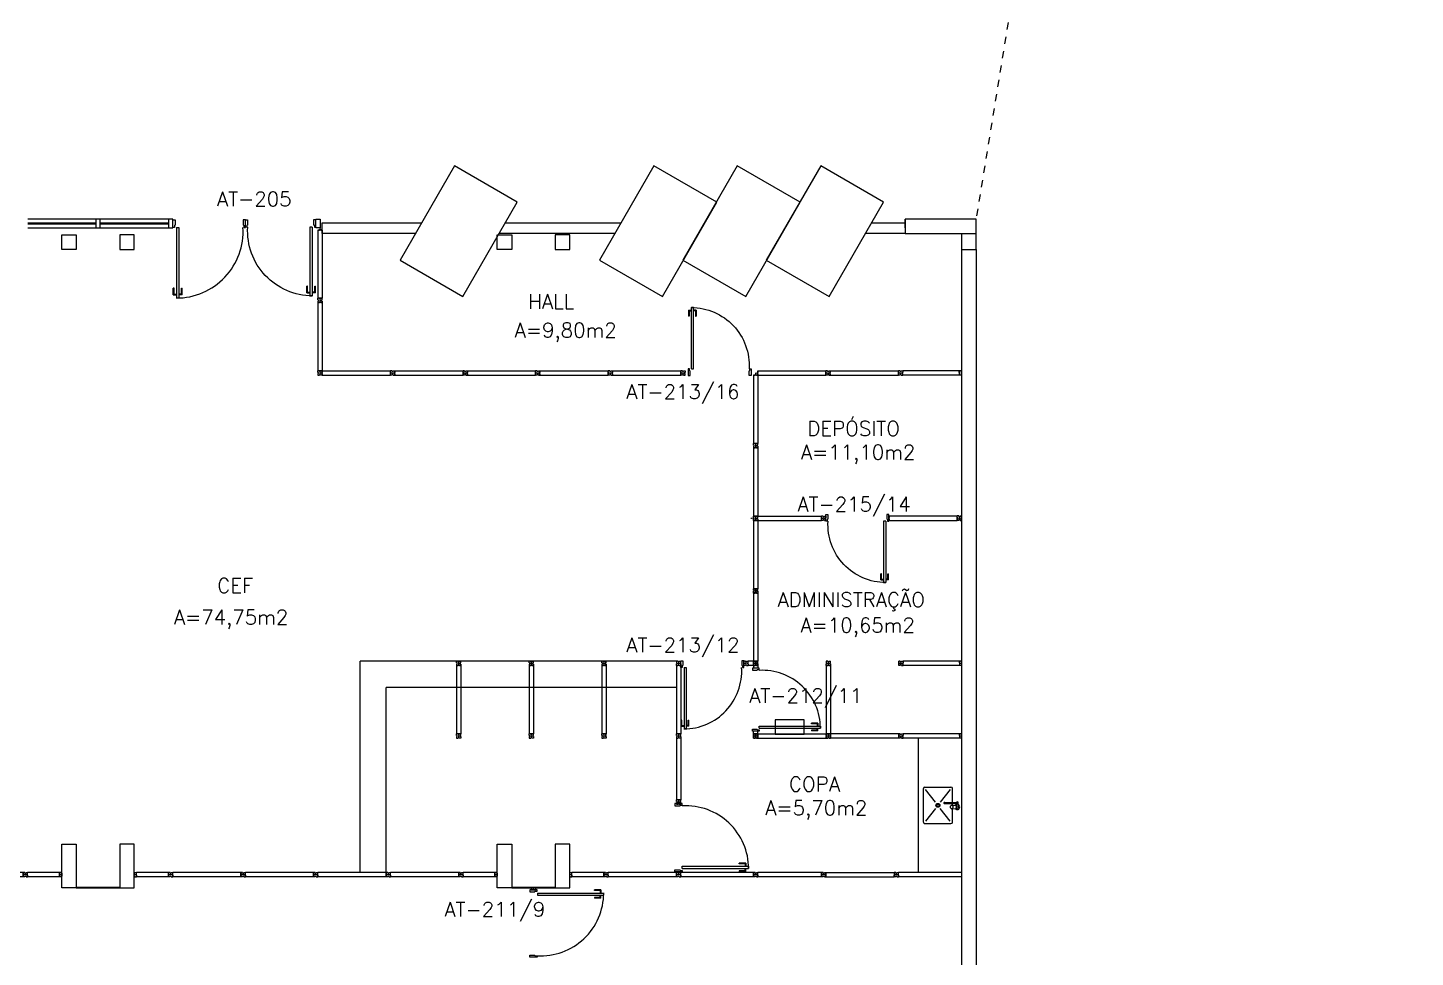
# Model space of a CAD drawing. Extents: x -250 to -5, y 354 to 449.
# Drawn here: x -33.56 to -14.45, y 375.14 to 387.94 of the extents above; entities that cross this region are included whole.
import ezdxf
from ezdxf.enums import TextEntityAlignment as Align

# ---------------------------------------------------------------- set-up
doc = ezdxf.new("R2010")
doc.units = 0
doc.header["$LTSCALE"] = 0.02
doc.header["$MEASUREMENT"] = 0
doc.linetypes.add('HIDDEN2', pattern=[0.1875, 0.125, -0.0625])
doc.layers.get('0').update_dxf_attribs({"linetype": 'CONTINUOUS'})
for name, color, linetype in [('ALV', 2, 'CONTINUOUS'), ('BANC', 2, 'CONTINUOUS'), ('DIV', 2, 'CONTINUOUS'), ('EQUIP', 1, 'CONTINUOUS'), ('ESQ', 2, 'CONTINUOUS'), ('ESTR', 3, 'CONTINUOUS'), ('PEÇAS', 1, 'CONTINUOUS'), ('PROJ', 1, 'HIDDEN2'), ('TEXTO', 2, 'CONTINUOUS'), ('TEXTO-ENDEREÇO', 2, 'CONTINUOUS'), ('ÁREA', 2, 'CONTINUOUS')]:
    doc.layers.add(name, color=color, linetype=linetype)
doc.styles.add('UNB-100', font='simplex.shx', dxfattribs={"height": 0.2})
doc.styles.add('UNB-100-1', font='simplex.shx', dxfattribs={"height": 0.2})

# ---------------------------------------------------------------- blocks, each defined once
blk = doc.blocks.new('PILINT-TTS')
for points in [[(-0.2, 0), (-0.2, -0.2), (0, -0.2), (0, 0)], [(-0.8, 0), (-0.8, -0.2), (-1, -0.2), (-1, 0)], [(-0.8, -8.39), (-0.8, -8.99), (-1, -8.99), (-1, -8.39)]]:
    blk.add_lwpolyline(points, close=True)
blk.add_lwpolyline([(-0.2, -8.99), (0, -8.99), (0, -8.39), (-0.2, -8.39), (-0.2, -8.99)])
blk = doc.blocks.new('DIVCIR-TTS')
for p, q in [((0.005, 0), (-0.005, 0)), ((-0.005, 0), (0.005, 0)), ((-0.005, 0), (0.005, 0)), ((0, 0.001), (0, 0.02)), ((0.008, 0.02), (0, 0.02)), ((0, 0.005), (0, -0.005)), ((0, -0.005), (0, 0.005)), ((0, -0.02), (0, 0.001)), ((0.008, 0.03), (0.008, 0.02)), ((0.008, 0.03), (0.03, 0.03)), ((0.02, 0.006), (0.02, -0.006)), ((0.02, 0.006), (0.03, 0.006)), ((0.02, -0.004), (0.02, 0.004)), ((0.02, 0.006), (0.02, -0.006)), ((0.02, 0.006), (0.03, 0.006)), ((0.023, 0.006), (0.027, 0.006)), ((0.47, 0.03), (0.03, 0.03)), ((0.03, -0.03), (0.03, 0.03)), ((0.03, -0.03), (0.03, 0.03)), ((0.03, 0.009), (0.03, 0.027)), ((0.03, -0.005), (0.03, 0.005)), ((0.03, -0.005), (0.03, 0.005)), ((0.47, 0.03), (0.47, 0.009)), ((0.47, -0.03), (0.47, 0.03)), ((0.47, 0.03), (0.47, 0.006)), ((0.492, 0.03), (0.47, 0.03)), ((0.47, 0.009), (0.47, 0.027)), ((0.479, 0.006), (0.47, 0.006)), ((0.481, 0.006), (0.47, 0.006)), ((0.47, -0.005), (0.47, 0.005)), ((0.479, 0.006), (0.479, -0.006)), ((0.481, -0.006), (0.481, 0.006)), ((0.492, 0.03), (0.492, 0.02)), ((0.492, 0.02), (0.508, 0.02)), ((0.505, 0), (0.495, 0)), ((0.495, 0), (0.505, 0)), ((0.505, 0), (0.495, 0)), ((0.495, 0), (0.505, 0)), ((0.5, 0.005), (0.5, -0.005)), ((0.5, -0.005), (0.5, 0.005)), ((0.5, 0.005), (0.5, -0.005)), ((0.508, 0.03), (0.508, 0.02)), ((0.508, 0.03), (0.53, 0.03)), ((0.52, 0.006), (0.53, 0.006)), ((0.52, -0.006), (0.52, 0.006)), ((0.52, 0.006), (0.52, -0.006)), ((0.52, 0.006), (0.53, 0.006)), ((1.47, 0.03), (0.53, 0.03)), ((0.53, 0.006), (0.53, 0.03)), ((0.53, -0.03), (0.53, 0.03)), ((0.53, -0.005), (0.53, 0.005)), ((1.47, -0.03), (1.47, 0.03)), ((1.47, 0.03), (1.47, 0.009)), ((1.47, 0.03), (1.47, 0.006)), ((1.492, 0.03), (1.47, 0.03)), ((1.47, 0.009), (1.47, 0.027)), ((1.479, 0.006), (1.47, 0.006)), ((1.481, 0.006), (1.47, 0.006)), ((1.47, -0.005), (1.47, 0.005)), ((1.479, 0.006), (1.479, -0.006)), ((1.481, -0.006), (1.481, 0.006)), ((1.492, 0.03), (1.492, 0.02)), ((1.492, 0.02), (1.508, 0.02)), ((1.505, 0), (1.495, 0)), ((1.495, 0), (1.505, 0)), ((1.505, 0), (1.495, 0)), ((1.495, 0), (1.505, 0)), ((1.5, 0.005), (1.5, -0.005)), ((1.5, -0.005), (1.5, 0.005)), ((1.5, 0.005), (1.5, -0.005)), ((1.508, 0.03), (1.508, 0.02)), ((1.508, 0.03), (1.53, 0.03)), ((1.52, 0.006), (1.53, 0.006)), ((1.52, -0.006), (1.52, 0.006)), ((1.52, 0.006), (1.52, -0.006)), ((1.52, 0.006), (1.53, 0.006)), ((2.47, 0.03), (1.53, 0.03)), ((1.53, 0.006), (1.53, 0.03)), ((1.53, -0.03), (1.53, 0.03)), ((1.53, -0.005), (1.53, 0.005)), ((2.47, -0.03), (2.47, 0.03)), ((2.47, 0.03), (2.47, 0.009)), ((2.47, 0.03), (2.47, 0.006)), ((2.492, 0.03), (2.47, 0.03)), ((2.47, 0.009), (2.47, 0.027)), ((2.479, 0.006), (2.47, 0.006)), ((2.481, 0.006), (2.47, 0.006)), ((2.47, -0.005), (2.47, 0.005)), ((2.479, 0.006), (2.479, -0.006)), ((2.481, -0.006), (2.481, 0.006)), ((2.492, 0.03), (2.492, 0.02)), ((2.492, 0.02), (2.508, 0.02)), ((2.505, 0), (2.495, 0)), ((2.495, 0), (2.505, 0)), ((2.505, 0), (2.495, 0)), ((2.495, 0), (2.505, 0)), ((2.5, 0.005), (2.5, -0.005)), ((2.5, -0.005), (2.5, 0.005)), ((2.5, 0.005), (2.5, -0.005)), ((2.508, 0.03), (2.508, 0.02)), ((2.508, 0.03), (2.53, 0.03)), ((2.52, 0.006), (2.53, 0.006)), ((2.52, -0.006), (2.52, 0.006)), ((2.52, 0.006), (2.52, -0.006)), ((2.52, 0.006), (2.53, 0.006)), ((3.47, 0.03), (2.53, 0.03)), ((2.53, 0.006), (2.53, 0.03)), ((2.53, -0.03), (2.53, 0.03)), ((2.53, -0.005), (2.53, 0.005)), ((3.47, -0.03), (3.47, 0.03)), ((3.47, 0.03), (3.47, 0.009)), ((3.47, 0.03), (3.47, 0.006)), ((3.492, 0.03), (3.47, 0.03)), ((3.47, 0.009), (3.47, 0.027)), ((3.479, 0.006), (3.47, 0.006)), ((3.481, 0.006), (3.47, 0.006)), ((3.47, -0.005), (3.47, 0.005)), ((3.479, 0.006), (3.479, -0.006)), ((3.481, -0.006), (3.481, 0.006)), ((3.492, 0.03), (3.492, 0.02)), ((3.492, 0.02), (3.508, 0.02)), ((3.505, 0), (3.495, 0)), ((3.495, 0), (3.505, 0)), ((3.505, 0), (3.495, 0)), ((3.495, 0), (3.505, 0)), ((3.5, 0.005), (3.5, -0.005)), ((3.5, -0.005), (3.5, 0.005)), ((3.5, 0.005), (3.5, -0.005)), ((3.508, 0.03), (3.508, 0.02)), ((3.508, 0.03), (3.53, 0.03)), ((3.52, 0.006), (3.53, 0.006)), ((3.52, -0.006), (3.52, 0.006)), ((3.52, 0.006), (3.52, -0.006)), ((3.52, 0.006), (3.53, 0.006)), ((4.47, 0.03), (3.53, 0.03)), ((3.53, 0.006), (3.53, 0.03)), ((3.53, -0.03), (3.53, 0.03)), ((3.53, -0.005), (3.53, 0.005)), ((4.47, 0.03), (4.47, 0.006)), ((4.492, 0.03), (4.47, 0.03)), ((4.47, -0.03), (4.47, 0.03)), ((4.47, 0.03), (4.47, 0.009)), ((4.47, 0.009), (4.47, 0.027)), ((4.481, 0.006), (4.47, 0.006)), ((4.479, 0.006), (4.47, 0.006)), ((4.47, -0.005), (4.47, 0.005)), ((4.479, 0.006), (4.479, -0.006)), ((4.481, -0.006), (4.481, 0.006)), ((4.492, 0.03), (4.492, 0.02)), ((4.492, 0.02), (4.508, 0.02)), ((4.495, 0), (4.505, 0)), ((4.505, 0), (4.495, 0)), ((4.495, 0), (4.505, 0)), ((4.505, 0), (4.495, 0)), ((4.5, -0.005), (4.5, 0.005)), ((4.5, 0.005), (4.5, -0.005)), ((4.5, 0.005), (4.5, -0.005)), ((4.508, 0.03), (4.508, 0.02)), ((4.508, 0.03), (4.53, 0.03)), ((4.52, 0.006), (4.53, 0.006)), ((4.52, -0.006), (4.52, 0.006)), ((4.52, 0.006), (4.52, -0.006)), ((4.52, 0.006), (4.53, 0.006)), ((4.53, 0.006), (4.53, 0.03)), ((4.53, -0.03), (4.53, 0.03)), ((4.97, 0.03), (4.53, 0.03)), ((4.53, -0.005), (4.53, 0.005)), ((4.97, 0.03), (4.97, 0.009)), ((4.97, -0.03), (4.97, 0.03)), ((4.992, 0.029), (4.97, 0.029)), ((4.97, 0.029), (4.97, -0.031)), ((4.97, 0.009), (4.97, 0.027)), ((4.97, 0.008), (4.97, 0.026)), ((4.979, 0.006), (4.97, 0.006)), ((4.97, -0.005), (4.97, 0.005)), ((4.979, 0.005), (4.97, 0.005)), ((4.97, 0.004), (4.97, -0.006)), ((4.977, 0.005), (4.973, 0.005)), ((4.979, 0.006), (4.979, -0.006)), ((4.979, -0.007), (4.979, 0.005)), ((4.979, 0.003), (4.979, -0.005)), ((4.992, 0.029), (4.992, 0.019)), ((5, 0.019), (4.992, 0.019)), ((5.005, 0), (4.995, 0)), ((5, 0.019), (5, -0.002)), ((5, 0.005), (5, -0.005)), ((5, 0.004), (5, -0.006)), ((0, -0.02), (0.008, -0.02)), ((0.008, -0.03), (0.008, -0.02)), ((0.008, -0.03), (0.03, -0.03)), ((0.02, -0.006), (0.03, -0.006)), ((0.02, -0.006), (0.03, -0.006)), ((0.023, -0.006), (0.027, -0.006)), ((0.03, -0.009), (0.03, -0.027)), ((0.47, -0.03), (0.03, -0.03)), ((0.479, -0.006), (0.47, -0.006)), ((0.481, -0.006), (0.47, -0.006)), ((0.47, -0.03), (0.47, -0.006)), ((0.47, -0.009), (0.47, -0.027)), ((0.492, -0.03), (0.47, -0.03)), ((0.492, -0.03), (0.492, -0.02)), ((0.492, -0.02), (0.508, -0.02)), ((0.508, -0.03), (0.508, -0.02)), ((0.508, -0.03), (0.53, -0.03)), ((0.52, -0.006), (0.53, -0.006)), ((0.52, -0.006), (0.53, -0.006)), ((0.53, -0.006), (0.53, -0.03)), ((1.47, -0.03), (0.53, -0.03)), ((1.479, -0.006), (1.47, -0.006)), ((1.481, -0.006), (1.47, -0.006)), ((1.47, -0.03), (1.47, -0.006)), ((1.47, -0.009), (1.47, -0.027)), ((1.492, -0.03), (1.47, -0.03)), ((1.492, -0.03), (1.492, -0.02)), ((1.492, -0.02), (1.508, -0.02)), ((1.508, -0.03), (1.508, -0.02)), ((1.508, -0.03), (1.53, -0.03)), ((1.52, -0.006), (1.53, -0.006)), ((1.52, -0.006), (1.53, -0.006)), ((1.53, -0.006), (1.53, -0.03)), ((2.47, -0.03), (1.53, -0.03)), ((2.479, -0.006), (2.47, -0.006)), ((2.481, -0.006), (2.47, -0.006)), ((2.47, -0.03), (2.47, -0.006)), ((2.47, -0.009), (2.47, -0.027)), ((2.492, -0.03), (2.47, -0.03)), ((2.492, -0.03), (2.492, -0.02)), ((2.492, -0.02), (2.508, -0.02)), ((2.508, -0.03), (2.508, -0.02)), ((2.508, -0.03), (2.53, -0.03)), ((2.52, -0.006), (2.53, -0.006)), ((2.52, -0.006), (2.53, -0.006)), ((2.53, -0.006), (2.53, -0.03)), ((3.47, -0.03), (2.53, -0.03)), ((3.479, -0.006), (3.47, -0.006)), ((3.481, -0.006), (3.47, -0.006)), ((3.47, -0.03), (3.47, -0.006)), ((3.47, -0.009), (3.47, -0.027)), ((3.492, -0.03), (3.47, -0.03)), ((3.492, -0.03), (3.492, -0.02)), ((3.492, -0.02), (3.508, -0.02)), ((3.508, -0.03), (3.508, -0.02)), ((3.508, -0.03), (3.53, -0.03)), ((3.52, -0.006), (3.53, -0.006)), ((3.52, -0.006), (3.53, -0.006)), ((3.53, -0.006), (3.53, -0.03)), ((4.47, -0.03), (3.53, -0.03)), ((4.481, -0.006), (4.47, -0.006)), ((4.47, -0.03), (4.47, -0.006)), ((4.479, -0.006), (4.47, -0.006)), ((4.47, -0.009), (4.47, -0.027)), ((4.492, -0.03), (4.47, -0.03)), ((4.492, -0.03), (4.492, -0.02)), ((4.492, -0.02), (4.508, -0.02)), ((4.508, -0.03), (4.508, -0.02)), ((4.508, -0.03), (4.53, -0.03)), ((4.52, -0.006), (4.53, -0.006)), ((4.52, -0.006), (4.53, -0.006)), ((4.53, -0.006), (4.53, -0.03)), ((4.97, -0.03), (4.53, -0.03)), ((4.979, -0.006), (4.97, -0.006)), ((4.979, -0.007), (4.97, -0.007)), ((4.97, -0.009), (4.97, -0.027)), ((4.97, -0.01), (4.97, -0.028)), ((4.992, -0.031), (4.97, -0.031)), ((4.977, -0.007), (4.973, -0.007)), ((4.992, -0.031), (4.992, -0.021)), ((4.992, -0.021), (5, -0.021)), ((5.005, -0.001), (4.995, -0.001)), ((5, -0.002), (5, -0.021))]:
    blk.add_line(p, q)
blk = doc.blocks.new('PDV2E-TTS')
at = {"layer": 'DIV'}
for p, q in [((-0.967, 0.035), (-0.967, 0.05)), ((-0.967, 0.05), (-0.937, 0.05)), ((-0.967, -0.035), (-0.967, 0.035)), ((-0.937, 0.05), (-0.937, -0.02)), ((-0.068, 0.05), (-0.068, -0.02)), ((-0.038, 0.05), (-0.068, 0.05)), ((-0.038, 0.035), (-0.038, 0.05)), ((-0.038, -0.035), (-0.038, 0.035)), ((-0.967, -0.05), (-0.967, -0.035)), ((-0.947, -0.05), (-0.967, -0.05)), ((-0.947, -0.02), (-0.947, -0.05)), ((-0.947, -0.02), (-0.937, -0.02)), ((-0.083, -0.054), (-0.113, -0.054)), ((-0.113, -0.054), (-0.113, -0.969)), ((-0.083, -0.054), (-0.083, -0.969)), ((-0.059, -0.02), (-0.068, -0.02)), ((-0.059, -0.02), (-0.059, -0.05)), ((-0.059, -0.05), (-0.037, -0.05)), ((-0.038, -0.05), (-0.038, -0.035)), ((-0.113, -0.969), (-0.083, -0.969))]:
    blk.add_line(p, q, dxfattribs=at)
at = {"layer": 'DIV', "color": 1}
for p, q in [((-0.145, -0.839), (-0.155, -0.839)), ((-0.155, -0.929), (-0.155, -0.839)), ((-0.155, -0.929), (-0.115, -0.929)), ((-0.145, -0.919), (-0.145, -0.839)), ((-0.145, -0.919), (-0.115, -0.919)), ((-0.05, -0.919), (-0.08, -0.919)), ((-0.04, -0.929), (-0.08, -0.929)), ((-0.05, -0.839), (-0.04, -0.839)), ((-0.05, -0.919), (-0.05, -0.839)), ((-0.04, -0.929), (-0.04, -0.839))]:
    blk.add_line(p, q, dxfattribs=at)
blk.add_arc((-0.081, -0.101), 0.867, 176.6046, 269.9049, dxfattribs=at)
blk = doc.blocks.new('MTINI-TTS')
for p, q in [((-0.03, 0.008), (-0.03, 0.03)), ((0.03, 0.03), (-0.03, 0.03)), ((-0.03, 0.008), (-0.02, 0.008)), ((-0.009, 0.03), (-0.027, 0.03)), ((-0.02, 0.008), (-0.02, 0)), ((-0.001, 0), (-0.02, 0)), ((-0.006, 0.02), (-0.006, 0.03)), ((-0.006, 0.023), (-0.006, 0.027)), ((-0.006, 0.02), (0.006, 0.02)), ((0.005, 0.03), (-0.005, 0.03)), ((0.005, 0), (-0.005, 0)), ((0.004, 0.02), (-0.004, 0.02)), ((0.02, 0), (-0.001, 0)), ((0, -0.005), (0, 0.005)), ((0.006, 0.02), (0.006, 0.03)), ((0.006, 0.023), (0.006, 0.027)), ((0.009, 0.03), (0.027, 0.03)), ((0.03, 0.008), (0.02, 0.008)), ((0.02, 0), (0.02, 0.008)), ((0.03, 0.008), (0.03, 0.03))]:
    blk.add_line(p, q)
blk = doc.blocks.new('DIV-TTS')
for p, q in [((-0.0051, 0), (0.0051, 0)), ((0, -0.0051), (0, 0.0051)), ((0.0205, 0.006), (0.03, 0.006)), ((0.0205, -0.006), (0.0205, 0.006)), ((0.03, 0.03), (0.97, 0.03)), ((0.03, 0.03), (0.03, -0.03)), ((0.03, 0.009), (0.03, 0.027)), ((0.03, 0.005), (0.03, -0.005)), ((0.97, 0.03), (0.97, -0.03)), ((0.9795, 0.006), (0.97, 0.006)), ((0.97, 0.005), (0.97, -0.005)), ((0.9795, -0.006), (0.9795, 0.006)), ((1.0051, 0), (0.9949, 0)), ((0.9949, 0), (1.0051, 0)), ((1, -0.0051), (1, 0.0051)), ((0.0205, -0.006), (0.03, -0.006)), ((0.03, -0.03), (0.03, -0.009)), ((0.03, -0.009), (0.03, -0.027)), ((0.03, -0.03), (0.97, -0.03)), ((0.9795, -0.006), (0.97, -0.006))]:
    blk.add_line(p, q)
blk = doc.blocks.new('DIVMT-TTS')
for p, q in [((-0.03, 0.03), (-0.03, 0.006)), ((-0.008, 0.03), (-0.03, 0.03)), ((-0.0185, 0.006), (-0.03, 0.006)), ((-0.0185, -0.006), (-0.0185, 0.006)), ((-0.008, 0.03), (-0.008, 0.02)), ((-0.008, 0.02), (0.008, 0.02)), ((-0.0051, 0), (0.0051, 0)), ((0.0051, 0), (-0.0051, 0)), ((-0.0051, 0), (0.0051, 0)), ((0, -0.0051), (0, 0.0051)), ((0, 0.0051), (0, -0.0051)), ((0.008, 0.03), (0.008, 0.02)), ((0.008, 0.03), (0.03, 0.03)), ((0.0205, 0.006), (0.03, 0.006)), ((0.0205, -0.006), (0.0205, 0.006)), ((0.0205, 0.006), (0.0205, -0.006)), ((0.0205, 0.006), (0.03, 0.006)), ((0.97, 0.03), (0.03, 0.03)), ((0.03, 0.006), (0.03, 0.03)), ((0.03, -0.03), (0.03, 0.03)), ((0.03, -0.005), (0.03, 0.005)), ((0.97, -0.03), (0.97, 0.03)), ((0.97, 0.03), (0.97, 0.009)), ((0.97, 0.009), (0.97, 0.027)), ((0.9795, 0.006), (0.97, 0.006)), ((0.97, -0.005), (0.97, 0.005)), ((0.9795, 0.006), (0.9795, -0.006)), ((1.0051, 0), (0.9949, 0)), ((1, 0.0051), (1, -0.0051)), ((-0.0185, -0.006), (-0.03, -0.006)), ((-0.03, -0.03), (-0.03, -0.006)), ((-0.008, -0.03), (-0.03, -0.03)), ((-0.008, -0.03), (-0.008, -0.02)), ((-0.008, -0.02), (0.008, -0.02)), ((0.008, -0.03), (0.008, -0.02)), ((0.008, -0.03), (0.03, -0.03)), ((0.0205, -0.006), (0.03, -0.006)), ((0.0205, -0.006), (0.03, -0.006)), ((0.03, -0.006), (0.03, -0.03)), ((0.97, -0.03), (0.03, -0.03)), ((0.9795, -0.006), (0.97, -0.006)), ((0.97, -0.009), (0.97, -0.027))]:
    blk.add_line(p, q)
blk = doc.blocks.new('MTT-TTS')
for p, q in [((-0.008, 0.03), (-0.03, 0.03)), ((-0.03, 0.03), (-0.03, 0.006)), ((-0.0185, 0.006), (-0.03, 0.006)), ((-0.0185, -0.006), (-0.0185, 0.006)), ((-0.008, 0.03), (-0.008, 0.02)), ((-0.008, 0.02), (0.008, 0.02)), ((-0.0051, 0), (0.0051, 0)), ((0, -0.0051), (0, 0.0051)), ((0.008, 0.03), (0.03, 0.03)), ((0.008, 0.03), (0.008, 0.02)), ((0.0205, -0.006), (0.0205, 0.006)), ((0.0205, 0.006), (0.03, 0.006)), ((0.03, 0.006), (0.03, 0.03)), ((-0.03, -0.03), (-0.03, -0.006)), ((-0.0185, -0.006), (-0.03, -0.006)), ((-0.008, -0.03), (-0.03, -0.03)), ((-0.008, -0.02), (0.008, -0.02)), ((-0.008, -0.03), (-0.008, -0.02)), ((0.008, -0.03), (0.008, -0.02)), ((0.008, -0.03), (0.03, -0.03)), ((0.0205, -0.006), (0.03, -0.006)), ((0.03, -0.006), (0.03, -0.03))]:
    blk.add_line(p, q)
blk = doc.blocks.new('PDV2D-TTS')
at = {"layer": 'DIV'}
for p, q in [((0.03, 0.05), (0.06, 0.05)), ((0.03, 0.035), (0.03, 0.05)), ((0.03, -0.035), (0.03, 0.035)), ((0.06, 0.05), (0.06, -0.02)), ((0.941, 0.05), (0.941, -0.02)), ((0.971, 0.05), (0.941, 0.05)), ((0.971, 0.035), (0.971, 0.05)), ((0.971, -0.035), (0.971, 0.035)), ((0.03, -0.05), (0.03, -0.035)), ((0.05, -0.05), (0.03, -0.05)), ((0.05, -0.02), (0.06, -0.02)), ((0.05, -0.02), (0.05, -0.05)), ((0.079, -0.05), (0.109, -0.05)), ((0.079, -0.05), (0.079, -0.965)), ((0.109, -0.05), (0.109, -0.965)), ((0.951, -0.02), (0.941, -0.02)), ((0.951, -0.02), (0.951, -0.05)), ((0.951, -0.05), (0.971, -0.05)), ((0.971, -0.05), (0.971, -0.035)), ((0.109, -0.965), (0.079, -0.965))]:
    blk.add_line(p, q, dxfattribs=at)
at = {"layer": 'DIV', "color": 1}
for p, q in [((0.036, -0.925), (0.036, -0.835)), ((0.046, -0.835), (0.036, -0.835)), ((0.046, -0.915), (0.046, -0.835)), ((0.141, -0.915), (0.141, -0.835)), ((0.141, -0.835), (0.151, -0.835)), ((0.151, -0.925), (0.151, -0.835)), ((0.036, -0.925), (0.076, -0.925)), ((0.046, -0.915), (0.076, -0.915)), ((0.141, -0.915), (0.111, -0.915)), ((0.151, -0.925), (0.111, -0.925))]:
    blk.add_line(p, q, dxfattribs=at)
blk.add_arc((0.076, -0.1), 0.865, 270, 3.3214, dxfattribs=at)
blk = doc.blocks.new('INOXA1-P-TTS')
for p, q in [((0.12, 0.23), (0.12, 0.047)), ((0.22, 0.25), (0.14, 0.25)), ((0.15, 0.22), (0.287, 0.043)), ((0.5, 0.25), (0.22, 0.25)), ((0.353, 0.043), (0.49, 0.22)), ((0.52, 0.23), (0.52, -0.23)), ((0.043, 0.008), (0.043, -0.022)), ((0.062, 0.04), (0.071, 0.04)), ((0.131, 0.048), (0.076, 0.043)), ((0.131, -0.002), (0.076, 0.003)), ((0.22, -0.027), (0.054, -0.027)), ((0.22, -0.037), (0.054, -0.037)), ((0.063, -0.003), (0.063, -0.021)), ((0.12, -0.001), (0.12, -0.027)), ((0.12, -0.037), (0.12, -0.23)), ((0.15, -0.22), (0.287, -0.043)), ((0.231, -0.027), (0.22, -0.027)), ((0.231, -0.037), (0.22, -0.037)), ((0.353, -0.043), (0.49, -0.22)), ((0.22, -0.25), (0.14, -0.25)), ((0.5, -0.25), (0.22, -0.25))]:
    blk.add_line(p, q)
blk.add_lwpolyline([(0.076, 0.003), (0.072, 0.004), (0.069, 0.009), (0.067, 0.015), (0.066, 0.023), (0.067, 0.031), (0.069, 0.037), (0.072, 0.042), (0.076, 0.043)])
blk.add_lwpolyline([(0.131, 0.048), (0.137, 0.046), (0.143, 0.041), (0.147, 0.033), (0.148, 0.023), (0.147, 0.013), (0.143, 0.006), (0.137, 0), (0.131, -0.002), (0.125, 0), (0.119, 0.006), (0.115, 0.013), (0.114, 0.023), (0.115, 0.033), (0.119, 0.041), (0.125, 0.046)], close=True)
for radius in [0.0266, 0.0163]:
    blk.add_circle((0.32, 0), radius)
for centre, radius, start, end in [((0.14, 0.23), 0.02, 90, 180), ((0.5, 0.23), 0.02, 360, 90), ((0.054, 0.023), 0.0349, 36.1705, 252.2568), ((0.054, 0.023), 0.0189, 62.7367, 235.7375), ((0.073, -0.003), 0.01, 102.8285, 180), ((0.054, 0.023), 0.0349, 285.5373, 323.9987), ((0.054, -0.032), 0.0145, 20.161, 339.839), ((0.054, -0.032), 0.005, 90.0037, 269.9963), ((0.231, -0.032), 0.00738, 222.6559, 137.3441), ((0.231, -0.032), 0.005, 269.9935, 90.0065), ((0.14, -0.23), 0.02, 180, 270), ((0.5, -0.23), 0.02, 270, 360)]:
    blk.add_arc(centre, radius, start, end)
blk = doc.blocks.new('A$C0AB530C7')
at = {"layer": 'DIV'}
for p, q in [((0.024, 0.06), (0, 0.06)), ((0, 0.038), (0, 0.06)), ((0, 0.038), (0.01, 0.038)), ((0, 0.022), (0.01, 0.022)), ((0, 0.022), (0, 0)), ((0.01, 0.022), (0.01, 0.038)), ((0.024, 0.05), (0.024, 0.06)), ((0.024, 0.05), (0.024, 0.06)), ((0.024, 0.05), (0.036, 0.05)), ((0.036, 0.011), (0.024, 0.011)), ((0.024, 0.011), (0.024, 0)), ((0.025, 0.03), (0.035, 0.03)), ((0.035, 0.03), (0.025, 0.03)), ((0.03, 0.025), (0.03, 0.035)), ((0.03, 0.035), (0.03, 0.025)), ((0.03, 0.025), (0.03, 0.035)), ((0.036, 0.05), (0.036, 0.06)), ((0.036, 0.05), (0.036, 0.06)), ((0.036, 0.06), (0.06, 0.06)), ((0.036, 0.011), (0.036, 0)), ((0.05, 0.022), (0.05, 0.038)), ((0.06, 0.038), (0.05, 0.038)), ((0.06, 0.022), (0.05, 0.022)), ((0.06, 0.038), (0.06, 0.06)), ((0.06, 0.022), (0.06, 0)), ((0, 0), (0.024, 0)), ((0.06, 0), (0.036, 0))]:
    blk.add_line(p, q, dxfattribs=at)

msp = doc.modelspace()

# ---------------------------------------------------------------- linework, layer by layer
at = {"layer": 'ALV'}
for p, q in [((-29.506, 385.105), (-29.506, 385.255)), ((-29.506, 385.255), (-28.138, 385.255)), ((-26.983, 385.255), (-25.388, 385.255)), ((-24.239, 385.255), (-24.234, 385.255)), ((-21.936, 385.255), (-21.473, 385.255)), ((-28.224, 385.105), (-29.506, 385.105)), ((-25.475, 385.105), (-27.069, 385.105)), ((-24.32, 385.105), (-24.326, 385.105)), ((-21.473, 385.105), (-22.022, 385.105)), ((-20.696, 384.887), (-20.696, 366.897)), ((-20.496, 384.887), (-20.496, 366.897))]:
    msp.add_line(p, q, dxfattribs=at)
at = {"layer": 'BANC'}
msp.add_line((-21.296, 378.155), (-21.296, 376.307), dxfattribs=at)
at = {"layer": 'DIV'}
for p, q in [((-20.729, 383.215), (-21.506, 383.215)), ((-20.729, 383.155), (-21.506, 383.155)), ((-28.986, 376.307), (-28.986, 379.215)), ((-24.626, 379.215), (-28.986, 379.215)), ((-23.563, 379.215), (-23.638, 379.215)), ((-23.56, 379.155), (-23.638, 379.155)), ((-23.539, 379.215), (-23.563, 379.215)), ((-23.563, 379.193), (-23.563, 379.215)), ((-23.503, 379.215), (-23.563, 379.215)), ((-23.541, 379.215), (-23.563, 379.215)), ((-23.563, 379.215), (-23.563, 379.191)), ((-23.563, 379.215), (-23.563, 379.194)), ((-23.563, 379.155), (-23.563, 379.215)), ((-23.503, 379.215), (-23.563, 379.215)), ((-23.563, 379.194), (-23.563, 379.212)), ((-23.563, 379.193), (-23.553, 379.193)), ((-23.552, 379.191), (-23.563, 379.191)), ((-23.554, 379.191), (-23.563, 379.191)), ((-23.563, 379.18), (-23.563, 379.19)), ((-23.563, 379.155), (-23.563, 379.179)), ((-23.552, 379.179), (-23.563, 379.179)), ((-23.554, 379.179), (-23.563, 379.179)), ((-23.563, 379.177), (-23.553, 379.177)), ((-23.563, 379.177), (-23.563, 379.155)), ((-23.563, 379.176), (-23.563, 379.158)), ((-23.563, 379.158), (-23.563, 379.119)), ((-23.503, 379.155), (-23.563, 379.155)), ((-23.563, 379.155), (-23.542, 379.155)), ((-23.563, 379.155), (-23.539, 379.155)), ((-23.541, 379.155), (-23.563, 379.155)), ((-23.542, 379.155), (-23.56, 379.155)), ((-23.554, 379.191), (-23.554, 379.179)), ((-23.553, 379.177), (-23.553, 379.193)), ((-23.552, 379.179), (-23.552, 379.191)), ((-23.541, 379.215), (-23.541, 379.205)), ((-23.541, 379.205), (-23.525, 379.205)), ((-23.541, 379.165), (-23.525, 379.165)), ((-23.541, 379.155), (-23.541, 379.165)), ((-23.539, 379.206), (-23.539, 379.215)), ((-23.539, 379.206), (-23.539, 379.215)), ((-23.527, 379.206), (-23.539, 379.206)), ((-23.539, 379.206), (-23.527, 379.206)), ((-23.539, 379.167), (-23.539, 379.155)), ((-23.527, 379.167), (-23.539, 379.167)), ((-23.539, 379.165), (-23.527, 379.165)), ((-23.539, 379.165), (-23.539, 379.155)), ((-23.528, 379.215), (-23.538, 379.215)), ((-23.538, 379.185), (-23.528, 379.185)), ((-23.528, 379.185), (-23.538, 379.185)), ((-23.538, 379.185), (-23.528, 379.185)), ((-23.538, 379.185), (-23.528, 379.185)), ((-23.528, 379.185), (-23.538, 379.185)), ((-23.538, 379.185), (-23.528, 379.185)), ((-23.528, 379.185), (-23.538, 379.185)), ((-23.528, 379.155), (-23.538, 379.155)), ((-23.533, 379.191), (-23.533, 379.18)), ((-23.533, 379.18), (-23.533, 379.191)), ((-23.533, 379.191), (-23.533, 379.18)), ((-23.533, 379.18), (-23.533, 379.191)), ((-23.533, 379.191), (-23.533, 379.18)), ((-23.533, 379.18), (-23.533, 379.191)), ((-23.533, 379.191), (-23.533, 379.18)), ((-23.527, 379.215), (-23.503, 379.215)), ((-23.527, 379.206), (-23.527, 379.215)), ((-23.527, 379.206), (-23.527, 379.215)), ((-23.527, 379.167), (-23.527, 379.155)), ((-23.527, 379.165), (-23.527, 379.155)), ((-23.503, 379.155), (-23.527, 379.155)), ((-23.525, 379.215), (-23.503, 379.215)), ((-23.525, 379.215), (-23.525, 379.205)), ((-23.525, 379.155), (-23.525, 379.165)), ((-23.525, 379.155), (-23.503, 379.155)), ((-23.524, 379.155), (-23.506, 379.155)), ((-23.503, 379.193), (-23.513, 379.193)), ((-23.513, 379.177), (-23.513, 379.193)), ((-23.513, 379.191), (-23.503, 379.191)), ((-23.513, 379.191), (-23.513, 379.179)), ((-23.513, 379.179), (-23.513, 379.191)), ((-23.513, 379.191), (-23.503, 379.191)), ((-23.513, 379.179), (-23.503, 379.179)), ((-23.513, 379.179), (-23.503, 379.179)), ((-23.503, 379.177), (-23.513, 379.177)), ((-23.503, 379.193), (-23.503, 379.215)), ((-23.503, 379.155), (-23.503, 379.215)), ((-23.503, 379.191), (-23.503, 379.215)), ((-23.503, 379.18), (-23.503, 379.19)), ((-23.503, 379.179), (-23.503, 379.155)), ((-23.503, 379.177), (-23.503, 379.155)), ((-23.503, 379.155), (-23.503, 379.119)), ((-21.563, 379.155), (-21.563, 379.215)), ((-20.726, 379.215), (-21.503, 379.215)), ((-20.726, 379.155), (-21.503, 379.155)), ((-28.626, 376.307), (-28.626, 378.855)), ((-24.626, 378.855), (-28.626, 378.855)), ((-23.265, 378.41), (-23.265, 378.21)), ((-22.865, 378.41), (-23.265, 378.41)), ((-22.865, 378.21), (-22.865, 378.41)), ((-23.563, 378.215), (-23.563, 378.251)), ((-23.539, 378.215), (-23.563, 378.215)), ((-23.563, 378.193), (-23.563, 378.215)), ((-23.503, 378.215), (-23.563, 378.215)), ((-23.541, 378.215), (-23.563, 378.215)), ((-23.563, 378.215), (-23.563, 378.191)), ((-23.563, 378.215), (-23.563, 378.194)), ((-23.563, 378.155), (-23.563, 378.215)), ((-23.503, 378.215), (-23.563, 378.215)), ((-23.563, 378.194), (-23.563, 378.212)), ((-23.563, 378.193), (-23.553, 378.193)), ((-23.552, 378.191), (-23.563, 378.191)), ((-23.554, 378.191), (-23.563, 378.191)), ((-23.563, 378.18), (-23.563, 378.19)), ((-23.563, 378.155), (-23.563, 378.179)), ((-23.552, 378.179), (-23.563, 378.179)), ((-23.554, 378.179), (-23.563, 378.179)), ((-23.563, 378.177), (-23.553, 378.177)), ((-23.563, 378.177), (-23.563, 378.155)), ((-23.563, 378.176), (-23.563, 378.158)), ((-23.554, 378.191), (-23.554, 378.179)), ((-23.553, 378.177), (-23.553, 378.193)), ((-23.552, 378.179), (-23.552, 378.191)), ((-23.541, 378.215), (-23.541, 378.205)), ((-23.541, 378.205), (-23.525, 378.205)), ((-23.539, 378.206), (-23.539, 378.215)), ((-23.539, 378.206), (-23.539, 378.215)), ((-23.527, 378.206), (-23.539, 378.206)), ((-23.539, 378.206), (-23.527, 378.206)), ((-23.539, 378.167), (-23.539, 378.155)), ((-23.527, 378.167), (-23.539, 378.167)), ((-23.528, 378.215), (-23.538, 378.215)), ((-23.538, 378.185), (-23.528, 378.185)), ((-23.528, 378.185), (-23.538, 378.185)), ((-23.538, 378.185), (-23.528, 378.185)), ((-23.538, 378.185), (-23.528, 378.185)), ((-23.528, 378.185), (-23.538, 378.185)), ((-23.538, 378.185), (-23.528, 378.185)), ((-23.528, 378.185), (-23.538, 378.185)), ((-23.533, 378.191), (-23.533, 378.18)), ((-23.533, 378.18), (-23.533, 378.191)), ((-23.533, 378.191), (-23.533, 378.18)), ((-23.533, 378.18), (-23.533, 378.191)), ((-23.533, 378.191), (-23.533, 378.18)), ((-23.533, 378.18), (-23.533, 378.191)), ((-23.533, 378.191), (-23.533, 378.18)), ((-23.527, 378.215), (-23.503, 378.215)), ((-23.527, 378.206), (-23.527, 378.215)), ((-23.527, 378.206), (-23.527, 378.215)), ((-23.527, 378.167), (-23.527, 378.155)), ((-23.525, 378.215), (-23.503, 378.215)), ((-23.525, 378.215), (-23.525, 378.205)), ((-23.503, 378.193), (-23.513, 378.193)), ((-23.513, 378.177), (-23.513, 378.193)), ((-23.513, 378.191), (-23.503, 378.191)), ((-23.513, 378.191), (-23.513, 378.179)), ((-23.513, 378.179), (-23.513, 378.191)), ((-23.513, 378.191), (-23.503, 378.191)), ((-23.513, 378.179), (-23.503, 378.179)), ((-23.513, 378.179), (-23.503, 378.179)), ((-23.503, 378.177), (-23.513, 378.177)), ((-23.503, 378.212), (-23.503, 378.251)), ((-23.503, 378.193), (-23.503, 378.215)), ((-23.503, 378.155), (-23.503, 378.215)), ((-23.503, 378.191), (-23.503, 378.215)), ((-23.503, 378.18), (-23.503, 378.19)), ((-23.503, 378.179), (-23.503, 378.155)), ((-23.503, 378.177), (-23.503, 378.155)), ((-23.265, 378.21), (-22.865, 378.21)), ((-22.503, 378.155), (-22.503, 378.215)), ((-21.563, 378.155), (-21.563, 378.215)), ((-20.726, 378.215), (-21.503, 378.215)), ((-24.626, 378.155), (-24.626, 377.307)), ((-24.566, 378.155), (-24.566, 377.307)), ((-23.503, 378.155), (-23.563, 378.155)), ((-23.563, 378.155), (-23.542, 378.155)), ((-23.563, 378.155), (-23.539, 378.155)), ((-23.541, 378.155), (-23.563, 378.155)), ((-23.542, 378.155), (-23.56, 378.155)), ((-23.541, 378.165), (-23.525, 378.165)), ((-23.541, 378.155), (-23.541, 378.165)), ((-23.539, 378.165), (-23.527, 378.165)), ((-23.539, 378.165), (-23.539, 378.155)), ((-23.528, 378.155), (-23.538, 378.155)), ((-23.527, 378.165), (-23.527, 378.155)), ((-23.503, 378.155), (-23.527, 378.155)), ((-23.525, 378.155), (-23.525, 378.165)), ((-23.525, 378.155), (-23.503, 378.155)), ((-23.524, 378.155), (-23.506, 378.155)), ((-20.726, 378.155), (-21.503, 378.155)), ((-24.602, 377.307), (-24.626, 377.307)), ((-24.626, 377.285), (-24.626, 377.307)), ((-24.566, 377.307), (-24.626, 377.307)), ((-24.626, 377.285), (-24.616, 377.285)), ((-24.626, 377.269), (-24.616, 377.269)), ((-24.626, 377.269), (-24.626, 377.247)), ((-24.566, 377.247), (-24.626, 377.247)), ((-24.626, 377.247), (-24.605, 377.247)), ((-24.626, 377.247), (-24.602, 377.247)), ((-24.605, 377.247), (-24.623, 377.247)), ((-24.616, 377.269), (-24.616, 377.285)), ((-24.602, 377.297), (-24.602, 377.307)), ((-24.602, 377.297), (-24.602, 377.307)), ((-24.59, 377.297), (-24.602, 377.297)), ((-24.602, 377.297), (-24.59, 377.297)), ((-24.602, 377.258), (-24.602, 377.247)), ((-24.59, 377.258), (-24.602, 377.258)), ((-24.602, 377.256), (-24.59, 377.256)), ((-24.602, 377.256), (-24.602, 377.247)), ((-24.591, 377.307), (-24.601, 377.307)), ((-24.601, 377.277), (-24.591, 377.277)), ((-24.591, 377.277), (-24.601, 377.277)), ((-24.601, 377.277), (-24.591, 377.277)), ((-24.591, 377.247), (-24.601, 377.247)), ((-24.596, 377.282), (-24.596, 377.271)), ((-24.596, 377.271), (-24.596, 377.282)), ((-24.596, 377.282), (-24.596, 377.271)), ((-24.596, 377.271), (-24.596, 377.282)), ((-24.59, 377.307), (-24.566, 377.307)), ((-24.59, 377.297), (-24.59, 377.307)), ((-24.59, 377.297), (-24.59, 377.307)), ((-24.59, 377.258), (-24.59, 377.247)), ((-24.59, 377.256), (-24.59, 377.247)), ((-24.566, 377.247), (-24.59, 377.247)), ((-24.587, 377.247), (-24.569, 377.247)), ((-24.566, 377.285), (-24.576, 377.285)), ((-24.576, 377.269), (-24.576, 377.285)), ((-24.566, 377.269), (-24.576, 377.269)), ((-24.566, 377.285), (-24.566, 377.307)), ((-24.566, 377.269), (-24.566, 377.247)), ((-26.091, 376.277), (-26.101, 376.277)), ((-26.101, 376.277), (-26.091, 376.277)), ((-26.101, 376.277), (-26.091, 376.277)), ((-26.096, 376.278), (-26.096, 376.297)), ((-26.088, 376.297), (-26.096, 376.297)), ((-26.096, 376.282), (-26.096, 376.272)), ((-26.096, 376.272), (-26.096, 376.282)), ((-26.096, 376.257), (-26.096, 376.278)), ((-26.096, 376.257), (-26.088, 376.257)), ((-26.088, 376.307), (-26.088, 376.297)), ((-26.088, 376.307), (-26.066, 376.307)), ((-26.088, 376.247), (-26.088, 376.257)), ((-26.075, 376.283), (-26.075, 376.271)), ((-26.075, 376.283), (-26.066, 376.283)), ((-26.075, 376.283), (-26.075, 376.271)), ((-26.075, 376.283), (-26.066, 376.283)), ((-26.075, 376.273), (-26.075, 376.281)), ((-26.075, 376.271), (-26.066, 376.271)), ((-26.075, 376.271), (-26.066, 376.271)), ((-26.073, 376.283), (-26.069, 376.283)), ((-26.073, 376.271), (-26.069, 376.271)), ((-25.626, 376.307), (-26.066, 376.307)), ((-26.066, 376.247), (-26.066, 376.307)), ((-26.066, 376.247), (-26.066, 376.307)), ((-26.066, 376.286), (-26.066, 376.304)), ((-26.066, 376.272), (-26.066, 376.282)), ((-26.066, 376.272), (-26.066, 376.282)), ((-26.066, 376.268), (-26.066, 376.25)), ((-25.626, 376.307), (-25.626, 376.286)), ((-25.626, 376.247), (-25.626, 376.307)), ((-25.626, 376.307), (-25.626, 376.283)), ((-25.604, 376.307), (-25.626, 376.307)), ((-25.626, 376.286), (-25.626, 376.304)), ((-25.616, 376.283), (-25.626, 376.283)), ((-25.614, 376.283), (-25.626, 376.283)), ((-25.626, 376.272), (-25.626, 376.282)), ((-25.616, 376.271), (-25.626, 376.271)), ((-25.614, 376.271), (-25.626, 376.271)), ((-25.626, 376.247), (-25.626, 376.271)), ((-25.626, 376.268), (-25.626, 376.25)), ((-25.616, 376.283), (-25.616, 376.271)), ((-25.614, 376.271), (-25.614, 376.283)), ((-25.604, 376.307), (-25.604, 376.297)), ((-25.604, 376.297), (-25.588, 376.297)), ((-25.604, 376.247), (-25.604, 376.257)), ((-25.604, 376.257), (-25.588, 376.257)), ((-25.591, 376.277), (-25.601, 376.277)), ((-25.601, 376.277), (-25.591, 376.277)), ((-25.591, 376.277), (-25.601, 376.277)), ((-25.601, 376.277), (-25.591, 376.277)), ((-25.596, 376.282), (-25.596, 376.272)), ((-25.596, 376.272), (-25.596, 376.282)), ((-25.596, 376.282), (-25.596, 376.272)), ((-25.588, 376.307), (-25.588, 376.297)), ((-25.588, 376.307), (-25.566, 376.307)), ((-25.588, 376.247), (-25.588, 376.257)), ((-25.575, 376.283), (-25.566, 376.283)), ((-25.575, 376.271), (-25.575, 376.283)), ((-25.575, 376.283), (-25.575, 376.271)), ((-25.575, 376.283), (-25.566, 376.283)), ((-25.575, 376.271), (-25.566, 376.271)), ((-25.575, 376.271), (-25.566, 376.271)), ((-24.626, 376.307), (-25.566, 376.307)), ((-25.566, 376.283), (-25.566, 376.307)), ((-25.566, 376.247), (-25.566, 376.307)), ((-25.566, 376.272), (-25.566, 376.282)), ((-25.566, 376.271), (-25.566, 376.247)), ((-24.626, 376.247), (-24.626, 376.307)), ((-24.626, 376.307), (-24.626, 376.286)), ((-24.626, 376.307), (-24.626, 376.283)), ((-24.604, 376.307), (-24.626, 376.307)), ((-24.626, 376.286), (-24.626, 376.304)), ((-24.616, 376.283), (-24.626, 376.283)), ((-24.614, 376.283), (-24.626, 376.283)), ((-24.626, 376.272), (-24.626, 376.282)), ((-24.616, 376.271), (-24.626, 376.271)), ((-24.614, 376.271), (-24.626, 376.271)), ((-24.626, 376.247), (-24.626, 376.271)), ((-24.626, 376.268), (-24.626, 376.25)), ((-24.616, 376.283), (-24.616, 376.271)), ((-24.614, 376.271), (-24.614, 376.283)), ((-24.604, 376.307), (-24.604, 376.297)), ((-24.604, 376.297), (-24.588, 376.297)), ((-24.604, 376.247), (-24.604, 376.257)), ((-24.604, 376.257), (-24.588, 376.257)), ((-24.591, 376.277), (-24.601, 376.277)), ((-24.601, 376.277), (-24.591, 376.277)), ((-24.591, 376.277), (-24.601, 376.277)), ((-24.601, 376.277), (-24.591, 376.277)), ((-24.596, 376.282), (-24.596, 376.272)), ((-24.596, 376.272), (-24.596, 376.282)), ((-24.596, 376.282), (-24.596, 376.272)), ((-24.588, 376.307), (-24.588, 376.297)), ((-24.588, 376.307), (-24.566, 376.307)), ((-24.588, 376.247), (-24.588, 376.257)), ((-24.575, 376.283), (-24.566, 376.283)), ((-24.575, 376.271), (-24.575, 376.283)), ((-24.575, 376.283), (-24.575, 376.271)), ((-24.575, 376.283), (-24.566, 376.283)), ((-24.575, 376.271), (-24.566, 376.271)), ((-24.575, 376.271), (-24.566, 376.271)), ((-23.563, 376.307), (-24.566, 376.307)), ((-24.566, 376.283), (-24.566, 376.307)), ((-24.566, 376.247), (-24.566, 376.307)), ((-24.566, 376.272), (-24.566, 376.282)), ((-24.566, 376.271), (-24.566, 376.247)), ((-23.563, 376.247), (-23.563, 376.307)), ((-23.563, 376.307), (-23.563, 376.286)), ((-23.563, 376.307), (-23.563, 376.283)), ((-23.541, 376.307), (-23.563, 376.307)), ((-23.563, 376.286), (-23.563, 376.304)), ((-23.553, 376.283), (-23.563, 376.283)), ((-23.551, 376.283), (-23.563, 376.283)), ((-23.563, 376.272), (-23.563, 376.282)), ((-23.553, 376.271), (-23.563, 376.271)), ((-23.551, 376.271), (-23.563, 376.271)), ((-23.563, 376.247), (-23.563, 376.271)), ((-23.563, 376.268), (-23.563, 376.25)), ((-23.553, 376.283), (-23.553, 376.271)), ((-23.551, 376.271), (-23.551, 376.283)), ((-23.541, 376.307), (-23.541, 376.297)), ((-23.541, 376.297), (-23.525, 376.297)), ((-23.541, 376.247), (-23.541, 376.257)), ((-23.541, 376.257), (-23.525, 376.257)), ((-23.528, 376.277), (-23.538, 376.277)), ((-23.538, 376.277), (-23.528, 376.277)), ((-23.528, 376.277), (-23.538, 376.277)), ((-23.538, 376.277), (-23.528, 376.277)), ((-23.533, 376.282), (-23.533, 376.272)), ((-23.533, 376.272), (-23.533, 376.282)), ((-23.533, 376.282), (-23.533, 376.272)), ((-23.525, 376.307), (-23.525, 376.297)), ((-23.525, 376.307), (-23.503, 376.307)), ((-23.525, 376.247), (-23.525, 376.257)), ((-23.512, 376.283), (-23.503, 376.283)), ((-23.512, 376.271), (-23.512, 376.283)), ((-23.512, 376.283), (-23.512, 376.271)), ((-23.512, 376.283), (-23.503, 376.283)), ((-23.512, 376.271), (-23.503, 376.271)), ((-23.512, 376.271), (-23.503, 376.271)), ((-22.626, 376.307), (-23.503, 376.307)), ((-23.503, 376.283), (-23.503, 376.307)), ((-23.503, 376.247), (-23.503, 376.307)), ((-23.503, 376.272), (-23.503, 376.282)), ((-23.503, 376.271), (-23.503, 376.247)), ((-22.626, 376.247), (-22.626, 376.307)), ((-22.626, 376.307), (-22.626, 376.286)), ((-22.626, 376.307), (-22.626, 376.283)), ((-22.604, 376.307), (-22.626, 376.307)), ((-22.626, 376.286), (-22.626, 376.304)), ((-22.616, 376.283), (-22.626, 376.283)), ((-22.614, 376.283), (-22.626, 376.283)), ((-22.626, 376.272), (-22.626, 376.282)), ((-22.616, 376.271), (-22.626, 376.271)), ((-22.614, 376.271), (-22.626, 376.271)), ((-22.626, 376.247), (-22.626, 376.271)), ((-22.626, 376.268), (-22.626, 376.25)), ((-22.616, 376.283), (-22.616, 376.271)), ((-22.614, 376.271), (-22.614, 376.283)), ((-22.604, 376.307), (-22.604, 376.297)), ((-22.604, 376.297), (-22.588, 376.297)), ((-22.604, 376.247), (-22.604, 376.257)), ((-22.604, 376.257), (-22.588, 376.257)), ((-22.591, 376.277), (-22.601, 376.277)), ((-22.601, 376.277), (-22.591, 376.277)), ((-22.591, 376.277), (-22.601, 376.277)), ((-22.601, 376.277), (-22.591, 376.277)), ((-22.596, 376.282), (-22.596, 376.272)), ((-22.596, 376.272), (-22.596, 376.282)), ((-22.596, 376.282), (-22.596, 376.272)), ((-22.588, 376.307), (-22.588, 376.297)), ((-22.588, 376.307), (-22.566, 376.307)), ((-22.588, 376.247), (-22.588, 376.257)), ((-22.575, 376.283), (-22.566, 376.283)), ((-22.575, 376.271), (-22.575, 376.283)), ((-22.575, 376.283), (-22.575, 376.271)), ((-22.575, 376.283), (-22.566, 376.283)), ((-22.575, 376.271), (-22.566, 376.271)), ((-22.575, 376.271), (-22.566, 376.271)), ((-22.566, 376.283), (-22.566, 376.307)), ((-22.566, 376.247), (-22.566, 376.307)), ((-22.566, 376.272), (-22.566, 376.282)), ((-22.566, 376.271), (-22.566, 376.247)), ((-21.626, 376.307), (-21.626, 376.283)), ((-21.604, 376.307), (-21.626, 376.307)), ((-21.614, 376.283), (-21.626, 376.283)), ((-21.614, 376.271), (-21.626, 376.271)), ((-21.626, 376.247), (-21.626, 376.271)), ((-21.614, 376.271), (-21.614, 376.283)), ((-21.604, 376.307), (-21.604, 376.297)), ((-21.604, 376.297), (-21.588, 376.297)), ((-21.604, 376.247), (-21.604, 376.257)), ((-21.604, 376.257), (-21.588, 376.257)), ((-21.601, 376.277), (-21.591, 376.277)), ((-21.591, 376.277), (-21.601, 376.277)), ((-21.601, 376.277), (-21.591, 376.277)), ((-21.596, 376.272), (-21.596, 376.282)), ((-21.596, 376.282), (-21.596, 376.272)), ((-21.588, 376.307), (-21.588, 376.297)), ((-21.588, 376.307), (-21.566, 376.307)), ((-21.588, 376.247), (-21.588, 376.257)), ((-21.575, 376.283), (-21.566, 376.283)), ((-21.575, 376.271), (-21.575, 376.283)), ((-21.575, 376.283), (-21.575, 376.271)), ((-21.575, 376.283), (-21.566, 376.283)), ((-21.575, 376.271), (-21.566, 376.271)), ((-21.575, 376.271), (-21.566, 376.271)), ((-20.696, 376.307), (-21.566, 376.307)), ((-21.566, 376.283), (-21.566, 376.307)), ((-21.566, 376.247), (-21.566, 376.307)), ((-21.566, 376.272), (-21.566, 376.282)), ((-21.566, 376.271), (-21.566, 376.247)), ((-32.896, 376.103), (-32.294, 376.103)), ((-32.896, 376.097), (-32.294, 376.097)), ((-26.896, 376.103), (-26.296, 376.103)), ((-26.896, 376.097), (-26.296, 376.097)), ((-26.088, 376.247), (-26.066, 376.247)), ((-25.626, 376.247), (-26.066, 376.247)), ((-25.604, 376.247), (-25.626, 376.247)), ((-25.588, 376.247), (-25.566, 376.247)), ((-24.626, 376.247), (-25.566, 376.247)), ((-24.604, 376.247), (-24.626, 376.247)), ((-24.588, 376.247), (-24.566, 376.247)), ((-23.563, 376.247), (-24.566, 376.247)), ((-23.541, 376.247), (-23.563, 376.247)), ((-23.525, 376.247), (-23.503, 376.247)), ((-22.626, 376.247), (-23.503, 376.247)), ((-22.604, 376.247), (-22.626, 376.247)), ((-22.588, 376.247), (-22.566, 376.247)), ((-21.604, 376.247), (-21.626, 376.247)), ((-21.588, 376.247), (-21.566, 376.247)), ((-20.696, 376.247), (-21.566, 376.247))]:
    msp.add_line(p, q, dxfattribs=at)
at = {"layer": 'EQUIP'}
for p, q in [((-23.09, 385.255), (-23.085, 385.255)), ((-23.171, 385.105), (-23.177, 385.105))]:
    msp.add_line(p, q, dxfattribs=at)
for points in [[(-28.435, 384.74), (-27.569, 384.24), (-26.819, 385.539), (-27.685, 386.039)], [(-25.686, 384.74), (-24.82, 384.24), (-24.07, 385.539), (-24.936, 386.039)], [(-24.537, 384.74), (-23.671, 384.24), (-22.921, 385.539), (-23.787, 386.039)], [(-23.388, 384.74), (-22.522, 384.24), (-21.772, 385.539), (-22.638, 386.039)]]:
    msp.add_lwpolyline(points, close=True, dxfattribs=at)
at = {"layer": 'ESQ'}
for p, q in [((-32.624, 385.305), (-33.564, 385.305)), ((-32.624, 385.251), (-33.564, 385.251)), ((-32.565, 385.305), (-32.625, 385.305)), ((-32.625, 385.305), (-32.625, 385.186)), ((-31.625, 385.305), (-32.565, 385.305)), ((-32.565, 385.185), (-32.565, 385.305)), ((-31.625, 385.251), (-32.565, 385.251)), ((-31.625, 385.305), (-31.625, 385.186)), ((-31.565, 385.305), (-31.625, 385.305)), ((-31.565, 385.185), (-31.565, 385.305)), ((-29.594, 385.185), (-29.594, 385.305)), ((-29.594, 385.305), (-29.534, 385.305)), ((-29.534, 385.305), (-29.534, 385.186)), ((-21.473, 385.185), (-21.473, 385.305)), ((-33.564, 385.239), (-32.624, 385.239)), ((-33.564, 385.185), (-32.624, 385.185)), ((-32.625, 385.185), (-32.565, 385.185)), ((-32.565, 385.239), (-31.625, 385.239)), ((-32.565, 385.185), (-31.625, 385.185)), ((-31.625, 385.185), (-31.565, 385.185)), ((-29.534, 385.185), (-29.594, 385.185))]:
    msp.add_line(p, q, dxfattribs=at)
at = {"layer": 'ESTR', "color": 3}
msp.add_lwpolyline([(-20.696, 385.105), (-20.696, 384.887), (-20.496, 384.887), (-20.496, 385.305), (-21.473, 385.305), (-21.473, 385.105), (-20.496, 385.105)], dxfattribs=at)
at = {"layer": 'PROJ'}
msp.add_line((-14.446, 422.562), (-20.497, 385.305), dxfattribs=at)

# ---------------------------------------------------------------- block references
for p in [(-27.656, 379.155), (-26.656, 379.155), (-25.656, 379.155)]:
    msp.add_blockref('A$C0AB530C7', p)
at = {"layer": 'DIV'}
for p, xscale, yscale, zscale in [((-31.597, 385.243), 1.062618194166866, 1.062618194166866, 1.062618194166866), ((-29.563, 385.244), -1.031964822595189, 1.031964822595189, 1.031964822595189), ((-21.67, 381.189), -0.9224686015998668, 0.9224686015998668, 0.9224686015998668), ((-24.594, 379.174), 0.9224686015998668, 0.9224686015998668, 0.9224686015998668)]:
    msp.add_blockref('PDV2D-TTS', p, dxfattribs=dict(at, xscale=xscale, yscale=yscale, zscale=zscale))
for name, p, rotation in [('DIVMT-TTS', (-29.536, 384.185), 90.00000000000001), ('DIVMT-TTS', (-29.536, 383.185), 90.00000000000001), ('DIVMT-TTS', (-23.533, 382.185), 90.00000000000001), ('MTINI-TTS', (-20.699, 383.185), 90), ('DIVMT-TTS', (-23.533, 381.185), 90.00000000000001), ('DIVMT-TTS', (-23.533, 380.185), 90.00000000000001), ('DIVMT-TTS', (-23.533, 379.185), 90.00000000000001), ('DIVMT-TTS', (-27.626, 378.185), 90.00000000000001), ('DIVMT-TTS', (-26.626, 378.185), 90.00000000000001), ('DIVMT-TTS', (-25.626, 378.185), 90.00000000000001), ('DIVMT-TTS', (-24.596, 378.185), 90.00000000000001), ('DIVMT-TTS', (-22.533, 378.185), 90.00000000000001), ('MTINI-TTS', (-20.696, 379.185), 90), ('MTINI-TTS', (-20.696, 378.185), 90), ('PDV2D-TTS', (-24.596, 376.283), 90), ('PDV2E-TTS', (-26.596, 376.106), 90.00000000000001), ('MTINI-TTS', (-26.596, 376.098), 180)]:
    msp.add_blockref(name, p, dxfattribs=dict(at, rotation=rotation))
at = {"layer": 'DIV', "yscale": 0.9224686015998668, "zscale": 0.9224686015998668}
for p, xscale, rotation in [((-24.492, 383.197), -0.9224686015998668, 180), ((-23.533, 378.223), 0.9224686015998668, 90)]:
    msp.add_blockref('PDV2D-TTS', p, dxfattribs=dict(at, xscale=xscale, rotation=rotation))
at = {"layer": 'DIV', "xscale": -1}
for name, p in [('DIVMT-TTS', (-28.536, 383.185)), ('DIVMT-TTS', (-27.536, 383.185)), ('DIVMT-TTS', (-26.536, 383.185)), ('DIVMT-TTS', (-25.536, 383.185)), ('DIVMT-TTS', (-24.536, 383.185)), ('DIVMT-TTS', (-22.536, 383.185)), ('DIVMT-TTS', (-21.536, 383.185)), ('DIVMT-TTS', (-22.596, 381.185)), ('DIVMT-TTS', (-20.726, 381.186)), ('MTT-TTS', (-21.533, 379.185)), ('DIV-TTS', (-21.533, 378.185)), ('MTT-TTS', (-21.533, 378.185))]:
    msp.add_blockref(name, p, dxfattribs=at)
at = {"layer": 'DIV'}
for name, p in [('MTT-TTS', (-23.533, 380.185)), ('MTT-TTS', (-24.596, 379.185)), ('MTT-TTS', (-23.668, 379.185)), ('MTT-TTS', (-22.533, 379.185)), ('DIV-TTS', (-23.533, 378.185)), ('MTT-TTS', (-22.533, 378.185)), ('DIVCIR-TTS', (-38.096, 376.277)), ('DIVCIR-TTS', (-32.096, 376.277)), ('DIV-TTS', (-22.596, 376.277))]:
    msp.add_blockref(name, p, dxfattribs=at)
at = {"layer": 'ESTR', "color": 9}
for p in [(-32.096, 385.087), (-26.096, 385.087)]:
    msp.add_blockref('PILINT-TTS', p, dxfattribs=at)
at = {"layer": 'PEÇAS', "rotation": 180}
msp.add_blockref('INOXA1-P-TTS', (-20.703, 377.231), dxfattribs=at)

# ---------------------------------------------------------------- texts
at = {"layer": 'TEXTO', "style": 'UNB-100'}
for s, p in [('HALL', (-26.669, 384.07)), ('DEPÓSITO', (-22.824, 382.321)), ('CEF', (-30.954, 380.158)), ('ADMINISTRAÇÃO', (-23.234, 379.963)), ('COPA', (-23.075, 377.423))]:
    msp.add_text(s, height=0.2, dxfattribs=at).set_placement(p)
at = {"layer": 'TEXTO-ENDEREÇO', "style": 'UNB-100-1'}
for s, p in [('AT-205', (-30.957, 385.483)), ('AT-213/16', (-25.317, 382.828)), ('AT-215/14', (-22.959, 381.278)), ('AT-213/12', (-25.317, 379.339)), ('AT-212/11', (-23.624, 378.642)), ('AT-211/9', (-27.823, 375.699))]:
    msp.add_text(s, height=0.2, dxfattribs=at).set_placement(p)
at = {"layer": 'ÁREA', "style": 'UNB-100'}
for s, p in [('A=9,80m2', (-26.152, 383.676)), ('A=11,10m2', (-22.123, 381.995)), ('A=74,75m2', (-30.763, 379.722)), ('A=10,65m2', (-22.129, 379.613)), ('A=5,70m2', (-22.699, 377.096))]:
    msp.add_text(s, height=0.2, dxfattribs=at).set_placement(p, align=Align.CENTER)

doc.saveas('drawing.dxf')
